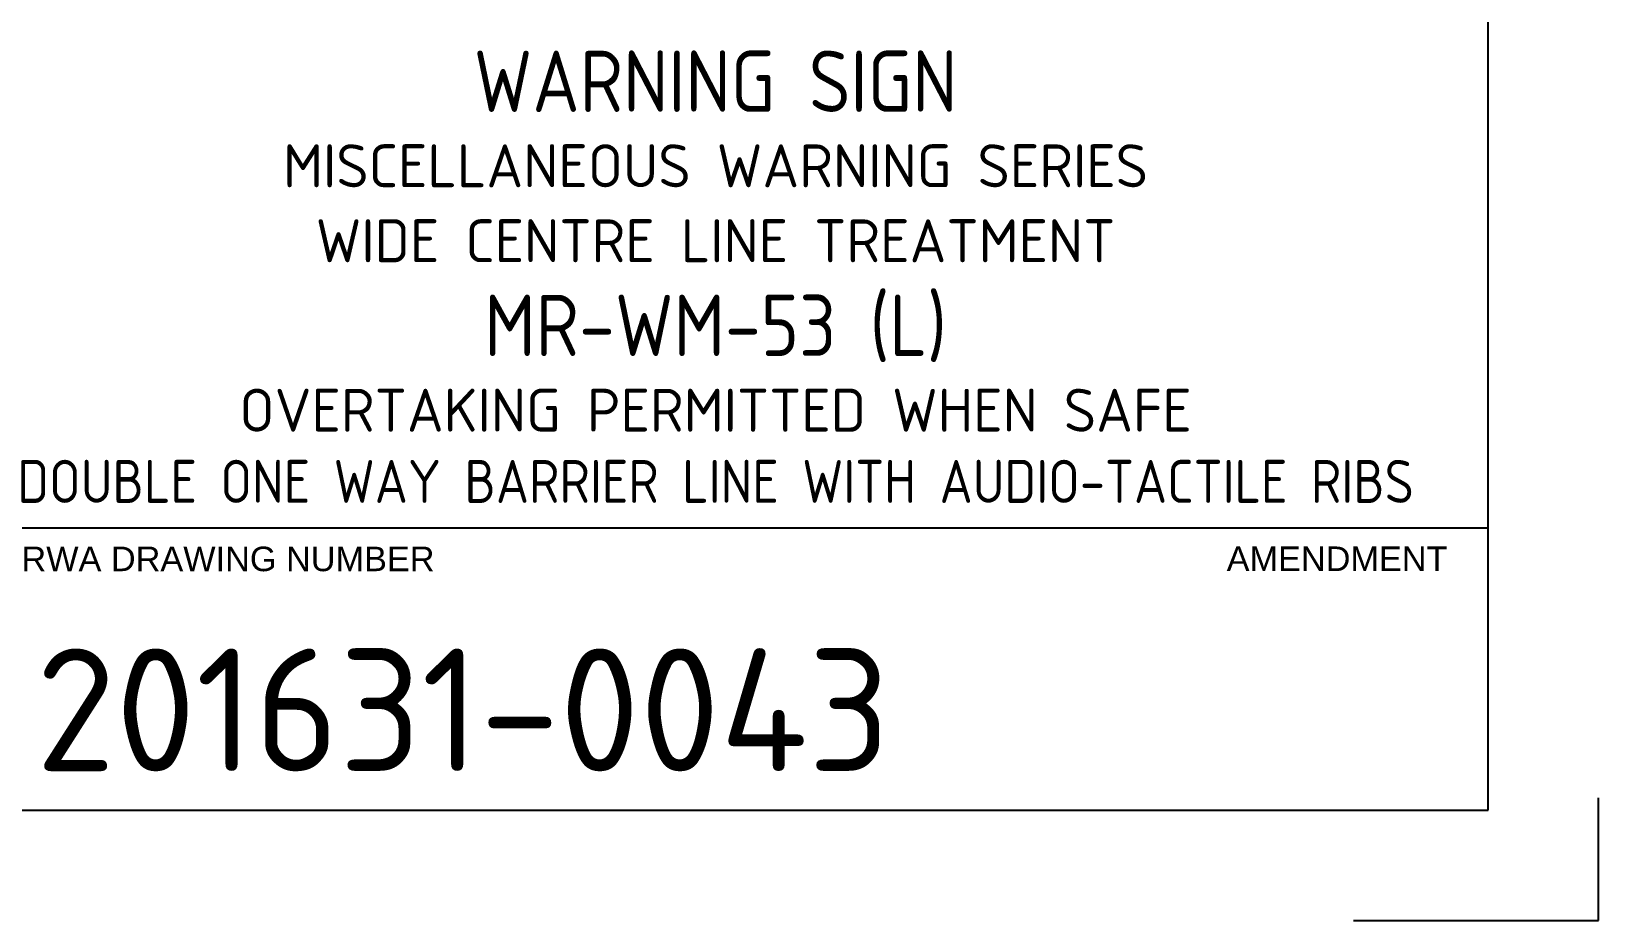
# Model space of a CAD drawing. Header units: inches. Extents: x 0 to 420, y 0 to 297.
# Drawn here: x 356.1 to 420, y 0 to 36.2 of the extents above; entities that cross this region are included whole.
import ezdxf
from ezdxf.enums import TextEntityAlignment as Align

# ---------------------------------------------------------------- set-up
doc = ezdxf.new("R2010")
doc.units = ezdxf.units.IN
doc.header["$MEASUREMENT"] = 0
for name, color, linetype in [('L25', 1, 'Continuous'), ('TBLK18', 4, 'Continuous'), ('TBLK25', 1, 'Continuous'), ('TBLK35', 3, 'Continuous'), ('TBLK50', 7, 'Continuous')]:
    doc.layers.add(name, color=color, linetype=linetype)
doc.styles.add('HELVL', font='helvl', dxfattribs={"width": 0.8})
doc.styles.add('ISO', font='iso3098b.shx')

# ---------------------------------------------------------------- blocks, each defined once
blk = doc.blocks.new('A3BBLK')
at = {"layer": 'TBLK25'}
for p, q in [((420, 0), (420, 5)), ((410, 0), (420, 0))]:
    blk.add_line(p, q, dxfattribs=at)
at = {"layer": 'TBLK50'}
for p, q in [((415.5, 4.5), (415.5, 292.5)), ((13, 4.5), (415.5, 4.5))]:
    blk.add_line(p, q, dxfattribs=at)
blk = doc.blocks.new('TBLK NO LA')
at = {"layer": 'TBLK35'}
blk.add_line((352.5, 16), (415.5, 16), dxfattribs=at)
blk.add_blockref('A3BBLK', (0, 0))
at = {"layer": 'TBLK18', "style": 'HELVL'}
for s, p in [('MRWA DRAWING NUMBER', (354.541, 14.236)), ('AMENDMENT', (404.837, 14.243))]:
    blk.add_text(s, height=1, dxfattribs=at).set_placement(p)
at = {"layer": 'TBLK18', "style": 'ISO'}
blk.add_attdef('MR_DIRECTORATE', text='', height=1.5, dxfattribs=at).set_placement((381.5, 68.119), align=Align.CENTER)
for tag, p in [('STREET_NAME', (355.514, 62.1)), ('SUBURB_POSTCODE', (388.488, 62.1)), ('TELEPHONE_NO.', (368.306, 59.836)), ('FAX_NO.', (393.555, 59.836))]:
    blk.add_attdef(tag, p, '', height=1.5, dxfattribs=at)
at = {"layer": 'TBLK25', "style": 'ISO'}
for tag, height, p in [('MR_BRANCH', 2, (381.5, 65.199)), ('ROAD_SECTION', 1.75, (384, 29.876)), ('SLK', 1.75, (384, 26.821)), ('CHAINAGE', 1.75, (384, 19.919)), ('LOCAL_AUTHORITY', 1.75, (384, 17.019))]:
    blk.add_attdef(tag, text='', height=height, dxfattribs=at).set_placement(p, align=Align.CENTER)
for tag, p, height in [('FILE_NUMBER', (371.773, 54.237), 2.5), ('DESIGNED_/_DRAWN', (371.773, 49.487), 2), ('VERIFIED', (371.773, 44.487), 2), ('APPROVED', (371.773, 39.487), 2)]:
    blk.add_attdef(tag, p, '', height=height, dxfattribs=at)
at = {"layer": 'TBLK35', "style": 'ISO', "width": 0.9}
for tag, p in [('ROAD_PROJECT&NUMBER', (384, 32.945)), ('DRAWING_DESCRIPTION', (384, 23.002))]:
    blk.add_attdef(tag, text='', height=2.5, dxfattribs=at).set_placement(p, align=Align.CENTER)
at = {"layer": 'TBLK50', "style": 'ISO'}
blk.add_attdef('MRWA_DRG_NUMBER', (356.288, 6.085), '', height=5, dxfattribs=at)

msp = doc.modelspace()

# ---------------------------------------------------------------- block references
at = {"layer": 'L25'}
ref = msp.add_blockref('TBLK NO LA', (0.0000004, -0.0000001), dxfattribs=at)
ref.add_attrib('MRWA_DRG_NUMBER', '201631-0043', (356.287708, 6.0845599), dxfattribs={"layer": 'TBLK50', "height": 5, "style": 'ISO'})
ref.add_attrib('LOCAL_AUTHORITY', 'DOUBLE ONE WAY BARRIER LINE WITH AUDIO-TACTILE RIBS', dxfattribs={"layer": 'TBLK25', "height": 1.75, "style": 'ISO', "width": 0.9}).set_placement((383.9999997, 17.0190647), align=Align.CENTER)
ref.add_attrib('CHAINAGE', 'OVERTAKING PERMITTED WHEN SAFE', dxfattribs={"layer": 'TBLK25', "height": 1.75, "style": 'ISO'}).set_placement((383.9999997, 19.9193749), align=Align.CENTER)
ref.add_attrib('DRAWING_DESCRIPTION', 'MR-WM-53 (L)', dxfattribs={"layer": 'TBLK35', "height": 2.5, "style": 'ISO', "width": 0.9}).set_placement((383.9999997, 23.0020054), align=Align.CENTER)
ref.add_attrib('SLK', 'WIDE CENTRE LINE TREATMENT', dxfattribs={"layer": 'TBLK25', "height": 1.75, "style": 'ISO'}).set_placement((383.9999997, 26.8214965), align=Align.CENTER)
ref.add_attrib('ROAD_SECTION', 'MISCELLANEOUS WARNING SERIES', dxfattribs={"layer": 'TBLK25', "height": 1.75, "style": 'ISO'}).set_placement((383.9999997, 29.8757108), align=Align.CENTER)
ref.add_attrib('ROAD_PROJECT&NUMBER', 'WARNING SIGN', dxfattribs={"layer": 'TBLK35', "height": 2.5, "style": 'ISO', "width": 0.9}).set_placement((383.9999997, 32.9446576), align=Align.CENTER)

doc.saveas('drawing.dxf')
